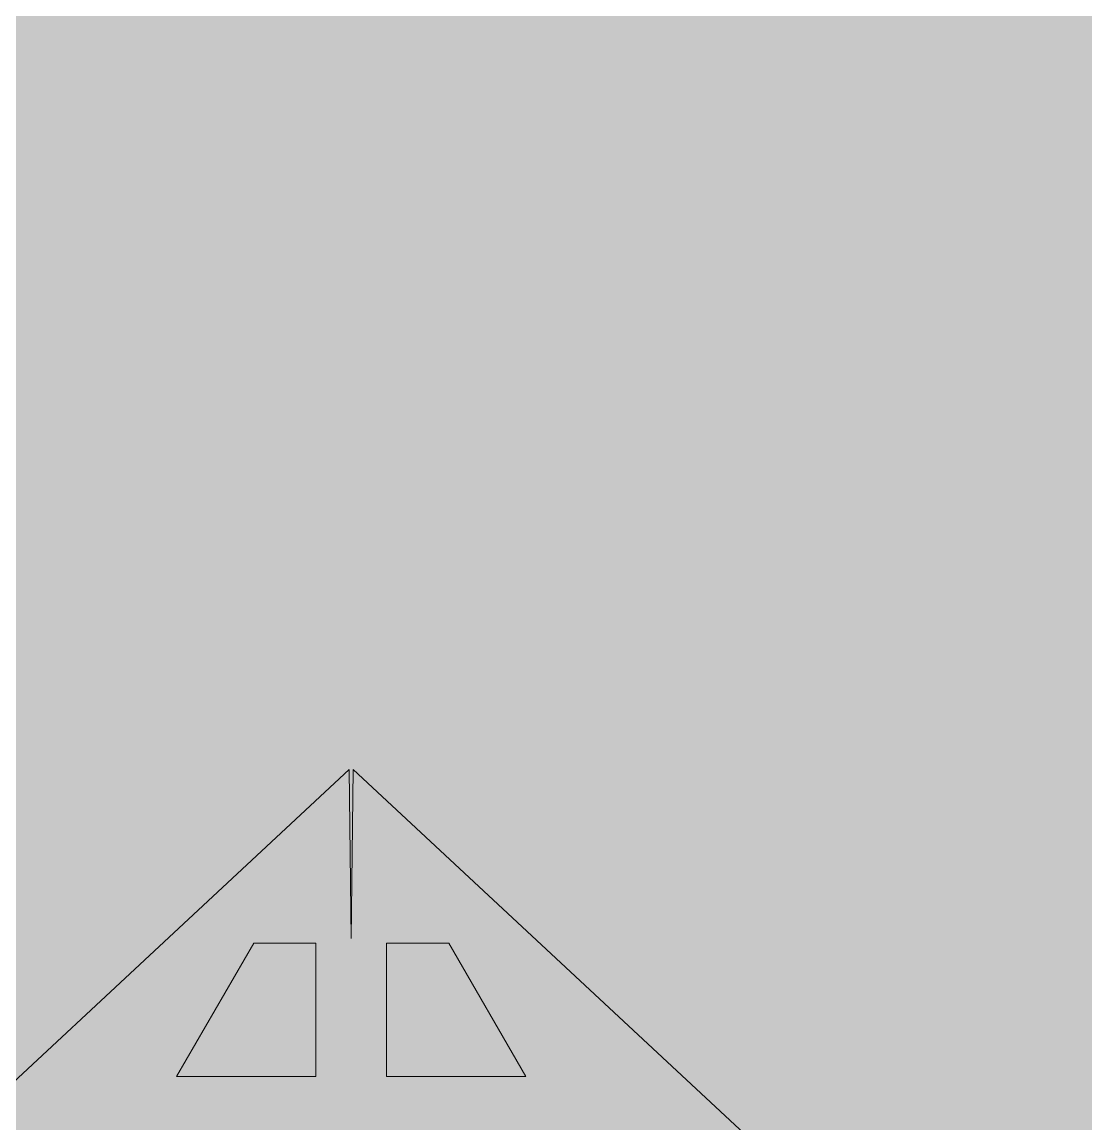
# Model space of a CAD drawing. Header units: centimetres. Extents: x 0.3 to 13.7, y -19.5 to -0.5.
# Drawn here: x 5.763 to 9.714, y -14.964 to -10.872 of the extents above; entities that cross this region are included whole.
import ezdxf

# ---------------------------------------------------------------- set-up
doc = ezdxf.new("R2010")
doc.units = ezdxf.units.CM
doc.header["$MEASUREMENT"] = 0
doc.layers.add('Layer 1', color=7, linetype='Continuous')

# ---------------------------------------------------------------- blocks, each defined once
blk = doc.blocks.new('block 3')
at = {"layer": 'Layer 1', "true_color": 0x2e3543}
h = blk.add_hatch(color=159, dxfattribs=at)
h.dxf.hatch_style = 2
h.paths.add_polyline_path([(13.6644, -0.4654), (13.6644, -19.5496), (0.3056, -19.5496), (0.3056, -0.4654)])
blk = doc.blocks.new('block 2')
at = {"layer": 'Layer 1'}
blk.add_blockref('block 3', (0, 0), dxfattribs=at)
blk = doc.blocks.new('block 4')
at = {"layer": 'Layer 1', "true_color": 0x96c23c}
h = blk.add_hatch(color=73, dxfattribs=at)
h.dxf.hatch_style = 2
h.paths.add_polyline_path([(6.8538, -14.2923), (6.623, -14.2923), (6.3368, -14.788), (6.8538, -14.788)])
h = blk.add_hatch(color=73, dxfattribs=at)
h.dxf.hatch_style = 2
h.paths.add_polyline_path([(7.347, -14.2923), (7.1162, -14.2923), (7.1162, -14.788), (7.6332, -14.788)])
at = {"layer": 'Layer 1', "lineweight": 0}
for points in [[(6.8538, -14.2923), (6.623, -14.2923), (6.3368, -14.788), (6.8538, -14.788), (6.8538, -14.2923)], [(7.347, -14.2923), (7.1162, -14.2923), (7.1162, -14.788), (7.6332, -14.788), (7.347, -14.2923)]]:
    blk.add_lwpolyline(points, dxfattribs=at)
blk.add_open_spline([(12.7565, -0.8357), (12.7565, -0.8357), (1.2135, -0.8357), (1.2135, -0.8357), (0.9169, -0.8357), (0.6759, -1.0767), (0.6759, -1.3733), (0.6759, -1.3733), (0.6759, -18.6417), (0.6759, -18.6417), (0.6759, -18.7928), (0.7387, -18.9293), (0.8394, -19.0271), (0.8394, -19.0271), (0.8394, -13.8062), (0.8394, -13.8062), (0.8394, -13.8062), (1.2121, -13.8062), (1.2121, -13.8062), (1.2121, -13.8062), (1.2121, -13.2199), (1.2121, -13.2199), (1.2121, -13.2199), (1.8244, -13.2199), (1.8244, -13.2199), (1.8244, -13.2199), (1.8178, -13.2085), (1.8178, -13.2085), (1.8178, -13.2085), (2.2338, -12.488), (2.2338, -12.488), (2.2338, -12.488), (3.0658, -12.488), (3.0658, -12.488), (3.0658, -12.488), (3.4818, -13.2085), (3.4818, -13.2085), (3.4818, -13.2085), (3.4752, -13.2199), (3.4752, -13.2199), (3.4752, -13.2199), (4.0875, -13.2199), (4.0875, -13.2199), (4.0875, -13.2199), (4.0875, -13.8062), (4.0875, -13.8062), (4.0875, -13.8062), (4.4602, -13.8062), (4.4602, -13.8062), (4.4602, -13.8062), (4.4602, -15.551), (4.4602, -15.551), (4.4602, -15.551), (4.9323, -15.551), (4.9323, -15.551), (4.9323, -15.551), (6.9776, -13.6479), (6.9776, -13.6479), (6.9776, -13.6479), (6.985, -14.2754), (6.985, -14.2754), (6.985, -14.2754), (6.9924, -13.6479), (6.9924, -13.6479), (6.9924, -13.6479), (9.0377, -15.551), (9.0377, -15.551), (9.0377, -15.551), (9.6316, -15.551), (9.6316, -15.551), (9.6316, -15.551), (9.6316, -16.0379), (9.6316, -16.0379), (9.6316, -16.0379), (9.4947, -16.0379), (9.4947, -16.0379), (9.4947, -16.0379), (9.4947, -19.1793), (9.4947, -19.1793), (9.4947, -19.1793), (11.3443, -19.1793), (11.3443, -19.1793), (11.3443, -19.1793), (11.3443, -16.7555), (11.3443, -16.7555), (10.9809, -16.7568), (10.6176, -16.7563), (10.2542, -16.7561), (10.242, -16.7561), (10.2251, -16.7623), (10.2185, -16.7526), (10.2107, -16.741), (10.2271, -16.7318), (10.2336, -16.7224), (10.4088, -16.4735), (10.5844, -16.2249), (10.7598, -15.9761), (10.766, -15.9673), (10.7791, -15.9582), (10.7744, -15.9481), (10.7682, -15.9351), (10.7519, -15.9421), (10.7402, -15.942), (10.6615, -15.9414), (10.5827, -15.9417), (10.4963, -15.9417), (10.5355, -15.886), (10.5704, -15.8363), (10.6055, -15.7867), (10.6851, -15.6742), (10.7628, -15.5604), (10.8451, -15.4497), (10.9077, -15.3656), (10.9642, -15.2777), (11.0249, -15.1925), (11.0296, -15.1858), (11.0404, -15.179), (11.0349, -15.17), (11.0298, -15.1616), (11.0182, -15.1651), (11.0095, -15.1651), (10.9146, -15.1649), (10.8196, -15.165), (10.7228, -15.165), (10.7582, -15.1138), (10.7935, -15.0618), (10.8298, -15.0104), (11.0348, -14.7197), (11.2401, -14.4291), (11.4453, -14.1385), (11.4473, -14.1358), (11.4491, -14.133), (11.451, -14.1303), (11.4735, -14.0994), (11.4728, -14.0999), (11.4941, -14.131), (11.6586, -14.3721), (11.8252, -14.6119), (11.9874, -14.8544), (12.0536, -14.9532), (12.1266, -15.0478), (12.187, -15.1502), (12.1886, -15.1529), (12.1892, -15.1562), (12.1919, -15.1637), (12.0944, -15.1725), (11.998, -15.1604), (11.8997, -15.1708), (12.0685, -15.429), (12.2486, -15.6797), (12.4232, -15.9408), (12.3338, -15.9408), (12.2496, -15.9408), (12.1636, -15.9408), (12.1657, -15.962), (12.1782, -15.9741), (12.1872, -15.9873), (12.3549, -16.2331), (12.5229, -16.4786), (12.6905, -16.7244), (12.6963, -16.733), (12.7098, -16.7416), (12.7026, -16.7527), (12.6972, -16.7611), (12.6835, -16.7561), (12.6736, -16.7561), (12.308, -16.7563), (11.9424, -16.7562), (11.5768, -16.7564), (11.5768, -16.7564), (11.5768, -19.1793), (11.5768, -19.1793), (11.5768, -19.1793), (12.7565, -19.1793), (12.7565, -19.1793), (13.0531, -19.1793), (13.2941, -18.9383), (13.2941, -18.6417), (13.2941, -18.6417), (13.2941, -1.3733), (13.2941, -1.3733), (13.2941, -1.0767), (13.0531, -0.8357), (12.7565, -0.8357)], degree=3, knots=[0, 0, 0, 0, 1, 1, 1, 2, 2, 2, 3, 3, 3, 4, 4, 4, 5, 5, 5, 6, 6, 6, 7, 7, 7, 8, 8, 8, 9, 9, 9, 10, 10, 10, 11, 11, 11, 12, 12, 12, 13, 13, 13, 14, 14, 14, 15, 15, 15, 16, 16, 16, 17, 17, 17, 18, 18, 18, 19, 19, 19, 20, 20, 20, 21, 21, 21, 22, 22, 22, 23, 23, 23, 24, 24, 24, 25, 25, 25, 26, 26, 26, 27, 27, 27, 28, 28, 28, 29, 29, 29, 30, 30, 30, 31, 31, 31, 32, 32, 32, 33, 33, 33, 34, 34, 34, 35, 35, 35, 36, 36, 36, 37, 37, 37, 38, 38, 38, 39, 39, 39, 40, 40, 40, 41, 41, 41, 42, 42, 42, 43, 43, 43, 44, 44, 44, 45, 45, 45, 46, 46, 46, 47, 47, 47, 48, 48, 48, 49, 49, 49, 50, 50, 50, 51, 51, 51, 52, 52, 52, 53, 53, 53, 54, 54, 54, 55, 55, 55, 56, 56, 56, 57, 57, 57, 58, 58, 58, 59, 59, 59, 60, 60, 60, 61, 61, 61, 61], dxfattribs=at)

msp = doc.modelspace()

# ---------------------------------------------------------------- block references
at = {"layer": 'Layer 1'}
for name in ['block 2', 'block 4']:
    msp.add_blockref(name, (0, 0), dxfattribs=at)

doc.saveas('drawing.dxf')
